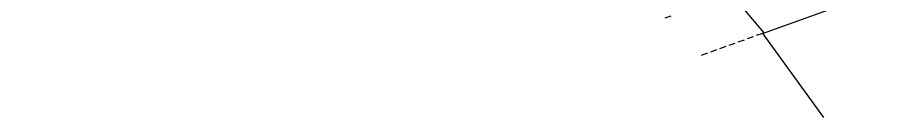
# Model space of a CAD drawing. Header units: metres. Extents: x 303507 to 304452, y 6274483 to 6275961.
# Drawn here: x 303592.2 to 303890.6, y 6274859.5 to 6274893.8 of the extents above; entities that cross this region are included whole.
import ezdxf

# ---------------------------------------------------------------- set-up
doc = ezdxf.new("R2010")
doc.units = ezdxf.units.M
doc.header["$LTSCALE"] = 0.7
doc.linetypes.add('DASHED', pattern=[19.05, 12.7, -6.35])
doc.layers.add('_User Miscellaneous10', color=8, linetype='Continuous')
doc.layers.add('Cadastre Roads_SP_NEW', color=8, linetype='Continuous')

msp = doc.modelspace()

# ---------------------------------------------------------------- linework, layer by layer
at = {"layer": '_User Miscellaneous10', "linetype": 'DASHED', "ltscale": 0.25}
for p, q in [((303813.79, 6274893.63), (303816.07, 6274894.45)), ((303847.08, 6274888.3), (303825.79, 6274880.63))]:
    msp.add_line(p, q, dxfattribs=at)
at = {"layer": 'Cadastre Roads_SP_NEW', "color": 4}
for p, q in [((303592.21, 6275192.6), (303847.52, 6274888.46)), ((303847.08, 6274888.3), (303890.59, 6274903.97)), ((303847.21, 6274888.14), (303868.02, 6274859.47))]:
    msp.add_line(p, q, dxfattribs=at)

doc.saveas('drawing.dxf')
